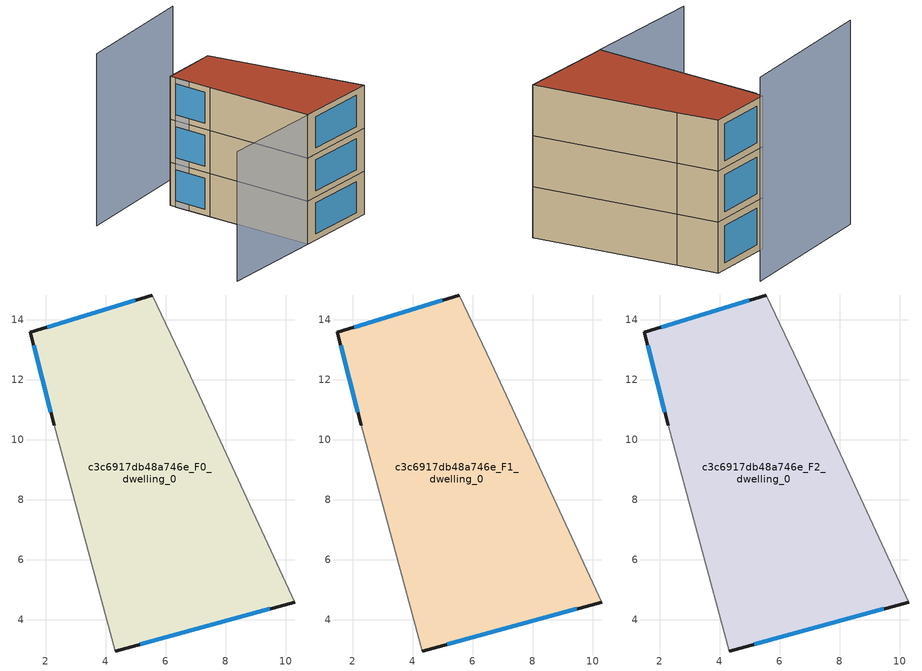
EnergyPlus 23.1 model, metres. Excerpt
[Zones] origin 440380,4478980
c3c6917db48a746e_F0_dwelling_0
 floor ground (EU_floor_Construction): 6.62,12.57 10.3,4.59 4.33,2.96 2.28,10.49 1.49,13.58 5.56,14.83 z0
 wall outside (EU_wall_Construction): 4.33,2.96 10.3,4.59 / 5.56,14.83 1.49,13.58 2.28,10.49 z0:3
 wall adiabatic (EU_wall_Construction): 10.3,4.59 6.62,12.57 5.56,14.83 / 2.28,10.49 4.33,2.96 z0:3
 window (EU_Window_Construction): 5.16,3.18 9.47,4.36 / 1.6,13.15 2.17,10.92 / 4.99,14.65 2.05,13.75 z0.42:2.58
c3c6917db48a746e_F1_dwelling_0
 floor to c3c6917db48a746e_F0_dwelling_0 (EU_floor_Construction): 6.62,12.57 10.3,4.59 4.33,2.96 2.28,10.49 1.49,13.58 5.56,14.83 z3
 wall outside (EU_wall_Construction): 4.33,2.96 10.3,4.59 / 5.56,14.83 1.49,13.58 2.28,10.49 z3:6
 wall adiabatic (EU_wall_Construction): 10.3,4.59 6.62,12.57 5.56,14.83 / 2.28,10.49 4.33,2.96 z3:6
 window (EU_Window_Construction): 5.16,3.18 9.47,4.36 / 1.6,13.15 2.17,10.92 / 4.99,14.65 2.05,13.75 z3.42:5.58
c3c6917db48a746e_F2_dwelling_0
 floor to c3c6917db48a746e_F1_dwelling_0 (EU_floor_Construction): 6.62,12.57 10.3,4.59 4.33,2.96 2.28,10.49 1.49,13.58 5.56,14.83 z6
 wall outside (EU_wall_Construction): 4.33,2.96 10.3,4.59 / 5.56,14.83 1.49,13.58 2.28,10.49 z6:9
 wall adiabatic (EU_wall_Construction): 10.3,4.59 6.62,12.57 5.56,14.83 / 2.28,10.49 4.33,2.96 z6:9
 window (EU_Window_Construction): 5.16,3.18 9.47,4.36 / 1.6,13.15 2.17,10.92 / 4.99,14.65 2.05,13.75 z6.42:8.58
 roof outside (EU_roof_Construction): 10.3,4.59 6.62,12.57 5.56,14.83 1.49,13.58 2.28,10.49 4.33,2.96 z9
shading: 1.57,13.12 4.34,2.95 / 4.34,2.95 -3.12,0.91 z0:9; 4.47,17.11 -4.39,13.84 z0:12
[Building]
EU S2 Campaign: North Axis=0; Terrain=City; Solar Distribution=FullExterior
[Site:Location]
Madrid: Latitude=40.5; Longitude=-3.5; Time Zone=1; Elevation=609
[SizingPeriod:WeatherFileDays]
AnnualSizingPeriod: Begin Month=1; Begin Day of Month=1; End Month=12; End Day of Month=31; Day of Week for Start Day=Monday; Use Weather File Daylight Saving Period=No; Use Weather File Rain and Snow Indicators=No
[MATERIAL]
EU_InternalMass_Material: Roughness=MediumRough; Thickness=0.1; Conductivity=1; Density=1800; Specific Heat=900; Thermal Absorptance=0.9; Solar Absorptance=0.7; Visible Absorptance=0.7
[MATERIAL:NOMASS] Roughness=MediumRough; Thermal Absorptance=0.9; Solar Absorptance=0.7; Visible Absorptance=0.7
Name | Thermal Resistance
EU_wall_NoMass | 1.60022
EU_roof_NoMass | 1.57597
EU_floor_NoMass | 0.470652
[WINDOWMATERIAL:SIMPLEGLAZINGSYSTEM]
EU_Window_SimpleGlazing: UFactor=3.28802; Solar Heat Gain Coefficient=0.85; Visible Transmittance=0.85
[CONSTRUCTION]
EU_wall_Construction: EU_wall_NoMass
EU_roof_Construction: EU_roof_NoMass
EU_floor_Construction: EU_floor_NoMass
EU_InternalMass_Construction: EU_InternalMass_Material
EU_Window_Construction: EU_Window_SimpleGlazing
[ZONE] Type=1; Multiplier=1; Ceiling Height=autocalculate; Volume=174.146; Floor Area=autocalculate; Part of Total Floor Area=Yes
c3c6917db48a746e_F0_dwelling_0; c3c6917db48a746e_F1_dwelling_0; c3c6917db48a746e_F2_dwelling_0
[INTERNALMASS] Construction=EU_InternalMass_Construction; Surface Area=58.0485
Name | Zone or ZoneList
c3c6917db48a746e_F0_dwelling_0_EU_InternalMass | c3c6917db48a746e_F0_dwelling_0
c3c6917db48a746e_F1_dwelling_0_EU_InternalMass | c3c6917db48a746e_F1_dwelling_0
c3c6917db48a746e_F2_dwelling_0_EU_InternalMass | c3c6917db48a746e_F2_dwelling_0
[OTHEREQUIPMENT] Fuel Type=Electricity; Design Level Calculation Method=Watts/Area; Power per Zone Floor Area=1; Fraction Latent=0; Fraction Radiant=0; Fraction Lost=0; Carbon Dioxide Generation Rate=0; EndUse Subcategory=EU_Step8_InternalGains
Name | Zone or ZoneList or Space or SpaceList | Schedule
EU_Step8_InternalGain_c3c6917db48a746e_F0_dwelling_0_f000 | c3c6917db48a746e_F0_dwelling_0 | EU_Step8_GainSchedule_c3c6917db48a746e_F0_dwelling_0_f000
EU_Step8_InternalGain_c3c6917db48a746e_F1_dwelling_0_f000 | c3c6917db48a746e_F1_dwelling_0 | EU_Step8_GainSchedule_c3c6917db48a746e_F1_dwelling_0_f000
EU_Step8_InternalGain_c3c6917db48a746e_F2_dwelling_0_f000 | c3c6917db48a746e_F2_dwelling_0 | EU_Step8_GainSchedule_c3c6917db48a746e_F2_dwelling_0_f000
[ZONEVENTILATION:DESIGNFLOWRATE] Schedule=EU_AlwaysOn; Design Flow Rate Calculation Method=AirChanges/Hour; Air Changes per Hour=0.480704; Ventilation Type=Natural; Fan Pressure Rise=0; Fan Total Efficiency=1; Constant Term Coefficient=1; Temperature Term Coefficient=0; Velocity Term Coefficient=0; Velocity Squared Term Coefficient=0; Minimum Indoor Temperature=-100; Maximum Indoor Temperature=100; Delta Temperature=-100; Minimum Outdoor Temperature=-100; Maximum Outdoor Temperature=100; Maximum Wind Speed=40
Name | Zone or ZoneList or Space or SpaceList
EU_ConstantAir_c3c6917db48a746e_F0_dwelling_0 | c3c6917db48a746e_F0_dwelling_0
EU_ConstantAir_c3c6917db48a746e_F1_dwelling_0 | c3c6917db48a746e_F1_dwelling_0
EU_ConstantAir_c3c6917db48a746e_F2_dwelling_0 | c3c6917db48a746e_F2_dwelling_0
[HVACTEMPLATE:THERMOSTAT] Constant Heating Setpoint=20; Constant Cooling Setpoint=50
EU_HeatOnly_c3c6917db48a746e_F0_dwelling_0; EU_HeatOnly_c3c6917db48a746e_F1_dwelling_0; EU_HeatOnly_c3c6917db48a746e_F2_dwelling_0
[HVACTEMPLATE:ZONE:IDEALLOADSAIRSYSTEM] System Availability Schedule=EU_AlwaysOn; Maximum Heating Supply Air Temperature=50; Minimum Cooling Supply Air Temperature=13; Maximum Heating Supply Air Humidity Ratio=0.0156; Minimum Cooling Supply Air Humidity Ratio=0.0077; Heating Limit=NoLimit; Cooling Limit=NoLimit; Heating Availability Schedule=EU_AlwaysOn; Cooling Availability Schedule=EU_CoolingOff; Dehumidification Control Type=ConstantSensibleHeatRatio; Cooling Sensible Heat Ratio=0.7; Dehumidification Setpoint=60; Humidification Control Type=None; Humidification Setpoint=30; Outdoor Air Method=None; Outdoor Air Flow Rate per Person=0.00944; Outdoor Air Flow Rate per Zone Floor Area=0; Outdoor Air Flow Rate per Zone=0; Demand Controlled Ventilation Type=None; Outdoor Air Economizer Type=NoEconomizer; Heat Recovery Type=None; Sensible Heat Recovery Effectiveness=0.7; Latent Heat Recovery Effectiveness=0.65
Name | Template Thermostat
c3c6917db48a746e_F0_dwelling_0 | EU_HeatOnly_c3c6917db48a746e_F0_dwelling_0
c3c6917db48a746e_F1_dwelling_0 | EU_HeatOnly_c3c6917db48a746e_F1_dwelling_0
c3c6917db48a746e_F2_dwelling_0 | EU_HeatOnly_c3c6917db48a746e_F2_dwelling_0
[SIZING:ZONE] Zone Cooling Design Supply Air Temperature Input Method=SupplyAirTemperature; Zone Cooling Design Supply Air Temperature=13; Zone Heating Design Supply Air Temperature Input Method=SupplyAirTemperature; Zone Heating Design Supply Air Temperature=50; Zone Cooling Design Supply Air Humidity Ratio=0.008; Zone Heating Design Supply Air Humidity Ratio=0.008; Cooling Design Air Flow Method=DesignDay; Cooling Design Air Flow Rate=0; Cooling Minimum Air Flow per Zone Floor Area=0.000762; Cooling Minimum Air Flow=0; Cooling Minimum Air Flow Fraction=0.2; Heating Design Air Flow Method=DesignDay; Heating Design Air Flow Rate=0; Heating Maximum Air Flow per Zone Floor Area=0.002032; Heating Maximum Air Flow=0.141576; Heating Maximum Air Flow Fraction=0.3; Account for Dedicated Outdoor Air System=No; Dedicated Outdoor Air System Control Strategy=NeutralSupplyAir; Dedicated Outdoor Air Low Setpoint Temperature for Design=autosize; Dedicated Outdoor Air High Setpoint Temperature for Design=autosize; Zone Load Sizing Method=Sensible Load Only No Latent Load; Zone Latent Cooling Design Supply Air Humidity Ratio Input Method=HumidityRatioDifference; Zone Cooling Design Supply Air Humidity Ratio Difference=0.005; Zone Latent Heating Design Supply Air Humidity Ratio Input Method=HumidityRatioDifference; Zone Humidification Design Supply Air Humidity Ratio Difference=0.005
c3c6917db48a746e_F0_dwelling_0; c3c6917db48a746e_F1_dwelling_0; c3c6917db48a746e_F2_dwelling_0
[SCHEDULE:CONSTANT]
Name | Hourly Value
EU_AlwaysOn | 1
EU_CoolingOff | 0
[SCHEDULE:FILE] Column Number=1; Rows to Skip at Top=0; Number of Hours of Data=8760; Column Separator=Comma; Interpolate to Timestep=No; Minutes per Item=60; Adjust Schedule for Daylight Savings=Yes
Name | File
EU_Step8_GainSchedule_c3c6917db48a746e_F0_dwelling_0_f000 | ../../schedules/c3c6917db48a746e/c3c6917db48a746e_F0_dwelling_0_f000_gain.csv
EU_Step8_GainSchedule_c3c6917db48a746e_F1_dwelling_0_f000 | ../../schedules/c3c6917db48a746e/c3c6917db48a746e_F1_dwelling_0_f000_gain.csv
EU_Step8_GainSchedule_c3c6917db48a746e_F2_dwelling_0_f000 | ../../schedules/c3c6917db48a746e/c3c6917db48a746e_F2_dwelling_0_f000_gain.csv
